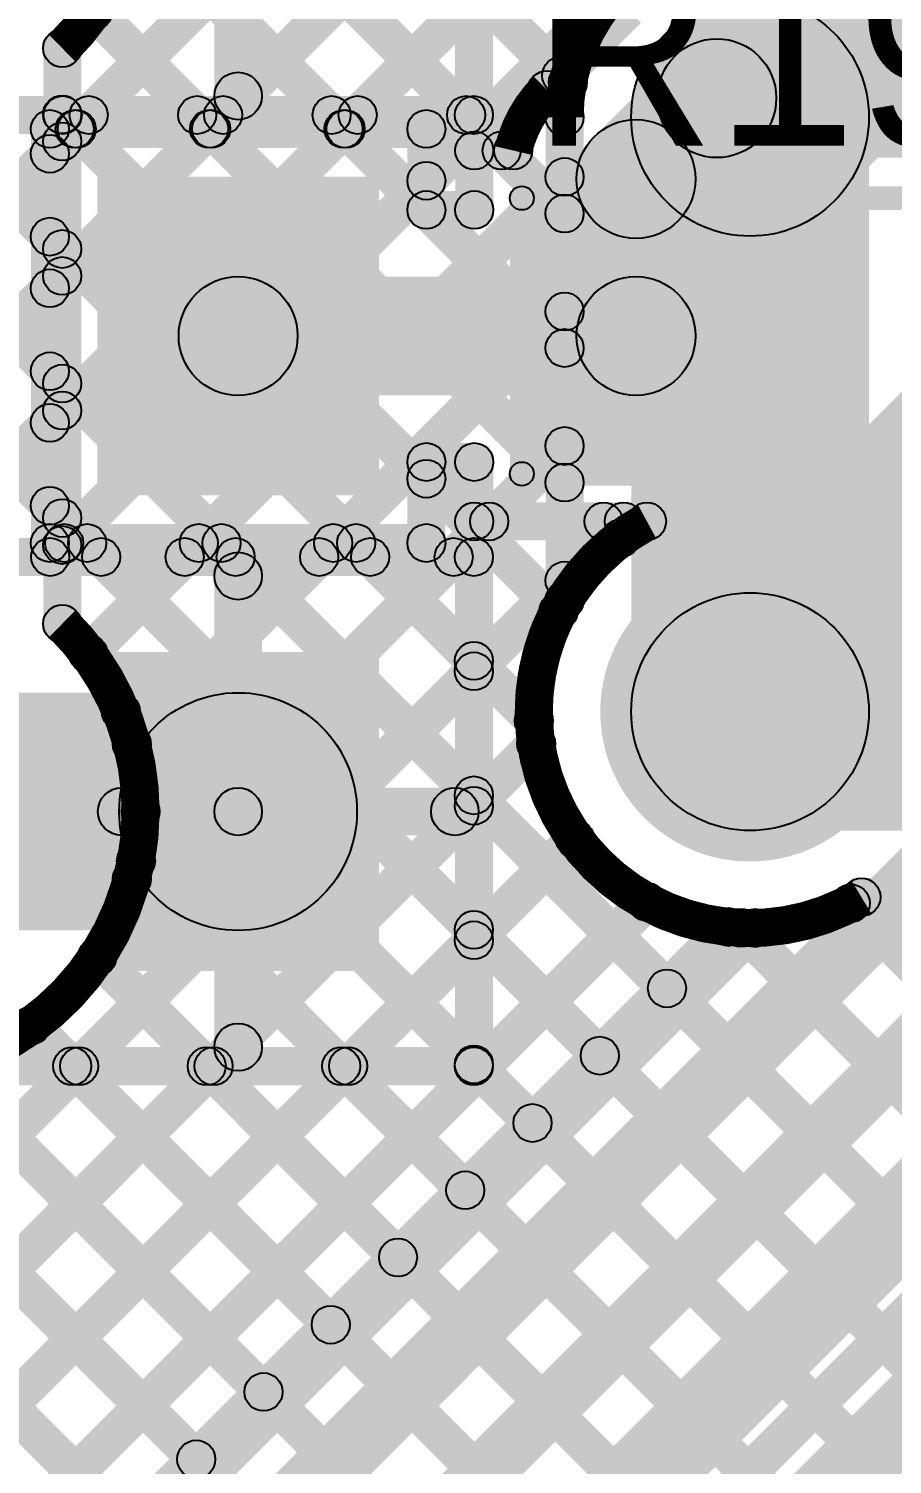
# Model space of a CAD drawing. Header units: millimetres. Extents: x 0.01 to 3.4, y 0.01 to 2.05.
# Drawn here: x 1.2783 to 1.4599, y 1.0488 to 1.3506 of the extents above; entities that cross this region are included whole.
import ezdxf

# ---------------------------------------------------------------- set-up
doc = ezdxf.new("R2010")
doc.units = ezdxf.units.MM
doc.header["$MEASUREMENT"] = 0
for name, color, linetype in [('BottomLayer', 5, 'Continuous'), ('TopLayer', 1, 'Continuous'), ('TopOverlay', 2, 'Continuous'), ('TopPaste', 8, 'Continuous'), ('TopSolder', 216, 'Continuous'), ('ViaHoleLayer', 16, 'Continuous')]:
    doc.layers.add(name, color=color, linetype=linetype)

# ---------------------------------------------------------------- blocks, each defined once
blk = doc.blocks.new('LTV_844S_43')
at = {"layer": 'TopLayer'}
for points in [[(0.20276, -0.27953), (0.15157, -0.27953), (0.15157, -0.22047), (0.20276, -0.22047)], [(0.20276, -0.37953), (0.15157, -0.37953), (0.15157, -0.32047), (0.20276, -0.32047)]]:
    blk.add_hatch(color=1, dxfattribs=at).paths.add_polyline_path(points)
at = {"layer": 'TopPaste'}
for points in [[(0.20276, -0.27953), (0.15157, -0.27953), (0.15157, -0.22047), (0.20276, -0.22047)], [(0.20276, -0.37953), (0.15157, -0.37953), (0.15157, -0.32047), (0.20276, -0.32047)]]:
    blk.add_hatch(color=8, dxfattribs=at).paths.add_polyline_path(points)
at = {"layer": 'TopSolder'}
for points in [[(0.20676, -0.28353), (0.14757, -0.28353), (0.14757, -0.21647), (0.20676, -0.21647)], [(0.20676, -0.38353), (0.14757, -0.38353), (0.14757, -0.31647), (0.20676, -0.31647)]]:
    blk.add_hatch(color=216, dxfattribs=at).paths.add_polyline_path(points)
blk = doc.blocks.new('RES_0805_46')
at = {"layer": 'TopLayer'}
for points in [[(-0.06, 0.025), (-0.02, 0.025), (-0.02, -0.025), (-0.06, -0.025)], [(0.02, 0.025), (0.06, 0.025), (0.06, -0.025), (0.02, -0.025)]]:
    blk.add_hatch(color=1, dxfattribs=at).paths.add_polyline_path(points)
at = {"layer": 'TopOverlay'}
h = blk.add_hatch(color=2, dxfattribs=at)
edge = h.paths.add_edge_path()
edge.add_arc((-0.064, 0.029), 0.0025, 0, 360)
h = blk.add_hatch(color=2, dxfattribs=at)
edge = h.paths.add_edge_path()
edge.add_arc((-0.064, 0.029), 0.0025, 0, 360)
for points in [[(0.064, 0.0315), (0.064, 0.0265), (-0.064, 0.0265), (-0.064, 0.0315)], [(-0.0665, 0.029), (-0.0615, 0.029), (-0.0615, -0.029), (-0.0665, -0.029)], [(0.0615, 0.029), (0.0665, 0.029), (0.0665, -0.029), (0.0615, -0.029)], [(0.064, -0.0265), (0.064, -0.0315), (-0.064, -0.0315), (-0.064, -0.0265)]]:
    blk.add_hatch(color=2, dxfattribs=at).paths.add_polyline_path(points)
h = blk.add_hatch(color=2, dxfattribs=at)
edge = h.paths.add_edge_path()
edge.add_arc((0.064, 0.029), 0.0025, 0, 360)
h = blk.add_hatch(color=2, dxfattribs=at)
edge = h.paths.add_edge_path()
edge.add_arc((0.064, 0.029), 0.0025, 0, 360)
h = blk.add_hatch(color=2, dxfattribs=at)
edge = h.paths.add_edge_path()
edge.add_arc((-0.064, -0.029), 0.0025, 0, 360)
h = blk.add_hatch(color=2, dxfattribs=at)
edge = h.paths.add_edge_path()
edge.add_arc((-0.064, -0.029), 0.0025, 0, 360)
h = blk.add_hatch(color=2, dxfattribs=at)
edge = h.paths.add_edge_path()
edge.add_arc((0.064, -0.029), 0.0025, 0, 360)
h = blk.add_hatch(color=2, dxfattribs=at)
edge = h.paths.add_edge_path()
edge.add_arc((0.064, -0.029), 0.0025, 0, 360)
at = {"layer": 'TopPaste'}
for points in [[(-0.06, 0.025), (-0.02, 0.025), (-0.02, -0.025), (-0.06, -0.025)], [(0.02, 0.025), (0.06, 0.025), (0.06, -0.025), (0.02, -0.025)]]:
    blk.add_hatch(color=8, dxfattribs=at).paths.add_polyline_path(points)
at = {"layer": 'TopSolder'}
for points in [[(-0.064, 0.029), (-0.016, 0.029), (-0.016, -0.029), (-0.064, -0.029)], [(0.016, 0.029), (0.064, 0.029), (0.064, -0.029), (0.016, -0.029)]]:
    blk.add_hatch(color=216, dxfattribs=at).paths.add_polyline_path(points)
at = {"layer": 'TopOverlay'}
for centre in [(-0.064, 0.029), (-0.064, 0.029), (0.064, 0.029), (0.064, 0.029), (-0.064, -0.029), (-0.064, -0.029), (0.064, -0.029), (0.064, -0.029)]:
    blk.add_circle(centre, 0.0025, dxfattribs=at)

msp = doc.modelspace()

# ---------------------------------------------------------------- hatches: boundary and pattern name
at = {"layer": 'BottomLayer'}
for points in [[(1.28816, 1.29579), (1.2825, 1.30145), (1.49638, 1.51533), (1.50204, 1.50967)], [(1.28816, 1.26751), (1.2825, 1.27316), (1.52467, 1.51533), (1.53032, 1.50967)], [(1.28816, 1.26751), (1.2825, 1.27316), (1.52467, 1.51533), (1.53032, 1.50967)], [(1.28816, 1.32408), (1.2825, 1.32973), (1.4681, 1.51533), (1.47376, 1.50967)], [(1.2825, 1.44288), (1.28816, 1.44854), (1.39453, 1.34217), (1.38887, 1.33651)], [(1.44768, 1.31432), (1.41232, 1.34968), (1.50132, 1.43868), (1.53668, 1.40332)], [(1.29603, 1.40106), (1.30169, 1.40672), (1.39383, 1.31458), (1.38817, 1.30893)], [(1.29768, 1.37114), (1.30333, 1.37679), (1.39383, 1.2863), (1.38817, 1.28064)], [(1.28816, 1.23922), (1.2825, 1.24488), (1.39636, 1.35873), (1.40201, 1.35308)], [(1.28906, 1.35147), (1.29471, 1.35713), (1.39383, 1.25802), (1.38817, 1.25236)], [(1.28933, 1.22548), (1.28133, 1.22548), (1.28133, 1.34652), (1.28933, 1.34652)], [(1.2825, 1.32974), (1.28816, 1.3354), (1.39256, 1.231), (1.3869, 1.22534)], [(1.395, 1.23043), (1.387, 1.23043), (1.387, 1.332), (1.395, 1.332)], [(1.455, 1.207), (1.405, 1.207), (1.405, 1.332), (1.455, 1.332)], [(1.29361, 1.21639), (1.28796, 1.22205), (1.38817, 1.32226), (1.39383, 1.31661)], [(1.2825, 1.30146), (1.28816, 1.30712), (1.38737, 1.2079), (1.38172, 1.20225)], [(1.30282, 1.19732), (1.29717, 1.20297), (1.38817, 1.29398), (1.39383, 1.28832)], [(1.2825, 1.27318), (1.28816, 1.27883), (1.50126, 1.06573), (1.4956, 1.06008)], [(1.30282, 1.16903), (1.29717, 1.17469), (1.38817, 1.2657), (1.39383, 1.26004)], [(1.2825, 1.24489), (1.28816, 1.25055), (1.48712, 1.05159), (1.48146, 1.04593)], [(1.14175, 0.97967), (1.13609, 0.98533), (1.38817, 1.23741), (1.39383, 1.23175)], [(1.43, 1.182), (1.43, 1.232), (1.963, 1.232), (1.963, 1.182)], [(1.29483, 1.20428), (1.30048, 1.20994), (1.47297, 1.03745), (1.46732, 1.03179)], [(1.17003, 0.97967), (1.16437, 0.98533), (1.38217, 1.20313), (1.38783, 1.19747)], [(1.24633, 1.181), (1.24633, 1.191), (1.29783, 1.191), (1.29783, 1.181)], [(1.19831, 0.97967), (1.19266, 0.98533), (1.39039, 1.18306), (1.39604, 1.1774)], [(1.29802, 1.1728), (1.30368, 1.17846), (1.45883, 1.02331), (1.45317, 1.01765)], [(1.45343, 1.164), (1.45343, 1.172), (1.963, 1.172), (1.963, 1.164)], [(1.2266, 0.97967), (1.22094, 0.98533), (1.40546, 1.16985), (1.41112, 1.16419)], [(1.28317, 0.97967), (1.27751, 0.98533), (1.46301, 1.17083), (1.46867, 1.16517)], [(1.31145, 0.97967), (1.30579, 0.98533), (1.49129, 1.17083), (1.49695, 1.16517)], [(1.33685, 0.97679), (1.33119, 0.98244), (1.51958, 1.17083), (1.52524, 1.16517)], [(1.3423, 0.92567), (1.33665, 0.93133), (1.57615, 1.17083), (1.5818, 1.16517)], [(1.34995, 0.9616), (1.34429, 0.96726), (1.54786, 1.17083), (1.55352, 1.16517)], [(1.44834, 1.1639), (1.454, 1.16956), (1.5297, 1.09386), (1.52405, 1.0882)], [(1.25488, 0.97967), (1.24923, 0.98533), (1.42824, 1.16435), (1.4339, 1.15869)], [(1.42525, 1.15872), (1.4309, 1.16437), (1.5154, 1.07988), (1.50974, 1.07422)], [(1.28987, 1.15267), (1.29552, 1.15833), (1.44469, 1.00917), (1.43903, 1.00351)], [(1.27604, 1.13822), (1.2817, 1.14387), (1.43055, 0.99502), (1.42489, 0.98937)], [(1.2567, 1.12927), (1.26236, 1.13493), (1.4164, 0.98088), (1.41075, 0.97522)], [(1.23542, 1.12227), (1.24108, 1.12792), (1.40226, 0.96674), (1.39661, 0.96108)], [(1.22128, 1.10812), (1.22694, 1.11378), (1.38812, 0.9526), (1.38246, 0.94694)]]:
    msp.add_hatch(color=5, dxfattribs=at).paths.add_polyline_path(points)
h = msp.add_hatch(color=5, dxfattribs=at)
edge = h.paths.add_edge_path()
edge.add_arc((1.29188, 1.3543), 0.004, 0, 360)
h = msp.add_hatch(color=5, dxfattribs=at)
edge = h.paths.add_edge_path()
edge.add_arc((1.43, 1.332), 0.025, 0, 360)
h = msp.add_hatch(color=5, dxfattribs=at)
edge = h.paths.add_edge_path()
edge.add_arc((1.43, 1.332), 0.025, 0, 360)
h = msp.add_hatch(color=5, dxfattribs=at)
edge = h.paths.add_edge_path()
edge.add_arc((1.28533, 1.34652), 0.004, 0, 360)
h = msp.add_hatch(color=5, dxfattribs=at)
edge = h.paths.add_edge_path()
edge.add_arc((1.28533, 1.34652), 0.004, 0, 360)
h = msp.add_hatch(color=5, dxfattribs=at)
edge = h.paths.add_edge_path()
edge.add_arc((1.3917, 1.33934), 0.004, 0, 360)
h = msp.add_hatch(color=5, dxfattribs=at)
edge = h.paths.add_edge_path()
edge.add_arc((1.28533, 1.33257), 0.004, 0, 360)
h = msp.add_hatch(color=5, dxfattribs=at)
edge = h.paths.add_edge_path()
edge.add_arc((1.391, 1.332), 0.004, 0, 360)
h = msp.add_hatch(color=5, dxfattribs=at)
edge = h.paths.add_edge_path()
edge.add_arc((1.391, 1.332), 0.004, 0, 360)
h = msp.add_hatch(color=5, dxfattribs=at)
edge = h.paths.add_edge_path()
edge.add_arc((1.391, 1.332), 0.004, 0, 360)
h = msp.add_hatch(color=5, dxfattribs=at)
edge = h.paths.add_edge_path()
edge.add_arc((1.28533, 1.3269), 0.004, 0, 360)
h = msp.add_hatch(color=5, dxfattribs=at)
edge = h.paths.add_edge_path()
edge.add_arc((1.391, 1.31944), 0.004, 0, 360)
h = msp.add_hatch(color=5, dxfattribs=at)
edge = h.paths.add_edge_path()
edge.add_arc((1.391, 1.31176), 0.004, 0, 360)
h = msp.add_hatch(color=5, dxfattribs=at)
edge = h.paths.add_edge_path()
edge.add_arc((1.28533, 1.30429), 0.004, 0, 360)
h = msp.add_hatch(color=5, dxfattribs=at)
edge = h.paths.add_edge_path()
edge.add_arc((1.28533, 1.29862), 0.004, 0, 360)
h = msp.add_hatch(color=5, dxfattribs=at)
edge = h.paths.add_edge_path()
edge.add_arc((1.391, 1.29115), 0.004, 0, 360)
h = msp.add_hatch(color=5, dxfattribs=at)
edge = h.paths.add_edge_path()
edge.add_arc((1.391, 1.28347), 0.004, 0, 360)
h = msp.add_hatch(color=5, dxfattribs=at)
edge = h.paths.add_edge_path()
edge.add_arc((1.28533, 1.276), 0.004, 0, 360)
h = msp.add_hatch(color=5, dxfattribs=at)
edge = h.paths.add_edge_path()
edge.add_arc((1.28533, 1.27033), 0.004, 0, 360)
h = msp.add_hatch(color=5, dxfattribs=at)
edge = h.paths.add_edge_path()
edge.add_arc((1.28533, 1.27033), 0.004, 0, 360)
h = msp.add_hatch(color=5, dxfattribs=at)
edge = h.paths.add_edge_path()
edge.add_arc((1.391, 1.26287), 0.004, 0, 360)
h = msp.add_hatch(color=5, dxfattribs=at)
edge = h.paths.add_edge_path()
edge.add_arc((1.391, 1.25519), 0.004, 0, 360)
h = msp.add_hatch(color=5, dxfattribs=at)
edge = h.paths.add_edge_path()
edge.add_arc((1.28533, 1.24772), 0.004, 0, 360)
h = msp.add_hatch(color=5, dxfattribs=at)
edge = h.paths.add_edge_path()
edge.add_arc((1.28533, 1.24205), 0.004, 0, 360)
h = msp.add_hatch(color=5, dxfattribs=at)
edge = h.paths.add_edge_path()
edge.add_arc((1.391, 1.23458), 0.004, 0, 360)
h = msp.add_hatch(color=5, dxfattribs=at)
edge = h.paths.add_edge_path()
edge.add_arc((1.43, 1.207), 0.0315, 0, 360)
h = msp.add_hatch(color=5, dxfattribs=at)
edge = h.paths.add_edge_path()
edge.add_arc((1.38973, 1.22817), 0.004, 0, 360)
h = msp.add_hatch(color=5, dxfattribs=at)
edge = h.paths.add_edge_path()
edge.add_arc((1.391, 1.23043), 0.004, 0, 360)
h = msp.add_hatch(color=5, dxfattribs=at)
edge = h.paths.add_edge_path()
edge.add_arc((1.391, 1.23043), 0.004, 0, 360)
h = msp.add_hatch(color=5, dxfattribs=at)
edge = h.paths.add_edge_path()
edge.add_arc((1.43, 1.207), 0.025, 0, 360)
h = msp.add_hatch(color=5, dxfattribs=at)
edge = h.paths.add_edge_path()
edge.add_arc((1.43, 1.207), 0.025, 0, 360)
h = msp.add_hatch(color=5, dxfattribs=at)
edge = h.paths.add_edge_path()
edge.add_arc((1.28533, 1.22548), 0.004, 0, 360)
h = msp.add_hatch(color=5, dxfattribs=at)
edge = h.paths.add_edge_path()
edge.add_arc((1.28533, 1.22548), 0.004, 0, 360)
h = msp.add_hatch(color=5, dxfattribs=at)
edge = h.paths.add_edge_path()
edge.add_arc((1.29079, 1.21922), 0.004, 0, 360)
h = msp.add_hatch(color=5, dxfattribs=at)
edge = h.paths.add_edge_path()
edge.add_arc((1.29765, 1.20711), 0.004, 0, 360)
h = msp.add_hatch(color=5, dxfattribs=at)
edge = h.paths.add_edge_path()
edge.add_arc((1.38454, 1.20507), 0.004, 0, 360)
h = msp.add_hatch(color=5, dxfattribs=at)
edge = h.paths.add_edge_path()
edge.add_arc((1.29999, 1.20015), 0.004, 0, 360)
h = msp.add_hatch(color=5, dxfattribs=at)
edge = h.paths.add_edge_path()
edge.add_arc((1.385, 1.2003), 0.004, 0, 360)
h = msp.add_hatch(color=5, dxfattribs=at)
edge = h.paths.add_edge_path()
edge.add_arc((1.29783, 1.186), 0.005, 0, 360)
h = msp.add_hatch(color=5, dxfattribs=at)
edge = h.paths.add_edge_path()
edge.add_arc((1.30183, 1.186), 0.004, 0, 360)
h = msp.add_hatch(color=5, dxfattribs=at)
edge = h.paths.add_edge_path()
edge.add_arc((1.30183, 1.186), 0.004, 0, 360)
h = msp.add_hatch(color=5, dxfattribs=at)
edge = h.paths.add_edge_path()
edge.add_arc((1.39321, 1.18023), 0.004, 0, 360)
h = msp.add_hatch(color=5, dxfattribs=at)
edge = h.paths.add_edge_path()
edge.add_arc((1.30085, 1.17563), 0.004, 0, 360)
h = msp.add_hatch(color=5, dxfattribs=at)
edge = h.paths.add_edge_path()
edge.add_arc((1.3, 1.17186), 0.004, 0, 360)
h = msp.add_hatch(color=5, dxfattribs=at)
edge = h.paths.add_edge_path()
edge.add_arc((1.45343, 1.168), 0.004, 0, 360)
h = msp.add_hatch(color=5, dxfattribs=at)
edge = h.paths.add_edge_path()
edge.add_arc((1.45343, 1.168), 0.004, 0, 360)
h = msp.add_hatch(color=5, dxfattribs=at)
edge = h.paths.add_edge_path()
edge.add_arc((1.40829, 1.16702), 0.004, 0, 360)
h = msp.add_hatch(color=5, dxfattribs=at)
edge = h.paths.add_edge_path()
edge.add_arc((1.45117, 1.16673), 0.004, 0, 360)
h = msp.add_hatch(color=5, dxfattribs=at)
edge = h.paths.add_edge_path()
edge.add_arc((1.42807, 1.16154), 0.004, 0, 360)
h = msp.add_hatch(color=5, dxfattribs=at)
edge = h.paths.add_edge_path()
edge.add_arc((1.43107, 1.16152), 0.004, 0, 360)
h = msp.add_hatch(color=5, dxfattribs=at)
edge = h.paths.add_edge_path()
edge.add_arc((1.2927, 1.1555), 0.004, 0, 360)
h = msp.add_hatch(color=5, dxfattribs=at)
edge = h.paths.add_edge_path()
edge.add_arc((1.27887, 1.14104), 0.004, 0, 360)
at = {"layer": 'TopLayer'}
for points in [[(1.00476, 1.52263), (1.01042, 1.52829), (1.28557, 1.25314), (1.27991, 1.24748)], [(1.37592, 1.33247), (1.36792, 1.33247), (1.36792, 1.43953), (1.37592, 1.43953)], [(1.32733, 1.33647), (1.31733, 1.33647), (1.31733, 1.386), (1.32733, 1.386)], [(1.36475, 1.31581), (1.35909, 1.32147), (1.40307, 1.36545), (1.40873, 1.35979)], [(1.36909, 1.35629), (1.37475, 1.36195), (1.39311, 1.34359), (1.38745, 1.33793)], [(1.39012, 1.33494), (1.38447, 1.3406), (1.4014, 1.35753), (1.40706, 1.35188)], [(1.423, 1.3235), (1.423, 1.3485), (1.497, 1.3485), (1.497, 1.3235)], [(1.41484, 1.31016), (1.39716, 1.32784), (1.41416, 1.34484), (1.43184, 1.32716)], [(1.22473, 1.33095), (1.23039, 1.3366), (1.28557, 1.28142), (1.27991, 1.27577)], [(1.25507, 1.32889), (1.26072, 1.33455), (1.28557, 1.30971), (1.27991, 1.30405)], [(1.27274, 1.32847), (1.27274, 1.33647), (1.37192, 1.33647), (1.37192, 1.32847)], [(1.2826, 1.32964), (1.28826, 1.3353), (1.2912, 1.33236), (1.28555, 1.3267)], [(1.29078, 1.3267), (1.28513, 1.33236), (1.28807, 1.3353), (1.29373, 1.32964)], [(1.31089, 1.32964), (1.31654, 1.3353), (1.31949, 1.33236), (1.31383, 1.3267)], [(1.31907, 1.3267), (1.31341, 1.33236), (1.31636, 1.3353), (1.32201, 1.32964)], [(1.33917, 1.32964), (1.34483, 1.3353), (1.34777, 1.33236), (1.34212, 1.3267)], [(1.34735, 1.3267), (1.34169, 1.33236), (1.34464, 1.3353), (1.3503, 1.32964)], [(1.34735, 1.3267), (1.34169, 1.33236), (1.34464, 1.3353), (1.3503, 1.32964)], [(1.36746, 1.32964), (1.37311, 1.3353), (1.38058, 1.32783), (1.37493, 1.32217)], [(1.28557, 1.32148), (1.27991, 1.32714), (1.28513, 1.33236), (1.29078, 1.3267)], [(1.28274, 1.32553), (1.28274, 1.33353), (1.36192, 1.33353), (1.36192, 1.32553)], [(1.00476, 1.32464), (1.01042, 1.3303), (1.30222, 1.0385), (1.29656, 1.03284)], [(1.28674, 1.24247), (1.27874, 1.24247), (1.27874, 1.32953), (1.28674, 1.32953)], [(1.36592, 1.3125), (1.35792, 1.3125), (1.35792, 1.32953), (1.36592, 1.32953)], [(1.372, 1.321), (1.372, 1.329), (1.38019, 1.329), (1.38019, 1.321)], [(1.05626, 1.09217), (1.0506, 1.09783), (1.27991, 1.32714), (1.28557, 1.32148)], [(1.376, 1.3125), (1.368, 1.3125), (1.368, 1.325), (1.376, 1.325)], [(1.36192, 1.3085), (1.36192, 1.3165), (1.372, 1.3165), (1.372, 1.3085)], [(1.4185, 1.286), (1.3935, 1.286), (1.3935, 1.319), (1.4185, 1.319)], [(1.22595, 1.23358), (1.22029, 1.23924), (1.27991, 1.29886), (1.28557, 1.2932)], [(1.32233, 1.2735), (1.32233, 1.2985), (1.406, 1.2985), (1.406, 1.2735)], [(1.44768, 1.18932), (1.41232, 1.22468), (1.46832, 1.28068), (1.50368, 1.24532)], [(1.24131, 0.94082), (1.23282, 0.94931), (1.55914, 1.27563), (1.56763, 1.26714)], [(1.25852, 1.23787), (1.25287, 1.24353), (1.27991, 1.27057), (1.28557, 1.26492)], [(1.25852, 1.23787), (1.25287, 1.24353), (1.27991, 1.27057), (1.28557, 1.26492)], [(1.36192, 1.2555), (1.36192, 1.2635), (1.372, 1.2635), (1.372, 1.2555)], [(1.36592, 1.24247), (1.35792, 1.24247), (1.35792, 1.2595), (1.36592, 1.2595)], [(1.35909, 1.25315), (1.36475, 1.25881), (1.39256, 1.231), (1.3869, 1.22534)], [(1.376, 1.247), (1.368, 1.247), (1.368, 1.2595), (1.376, 1.2595)], [(1.27991, 1.24748), (1.28557, 1.25314), (1.29341, 1.2453), (1.28775, 1.23964)], [(1.05993, 0.72445), (1.05145, 0.73293), (1.56855, 1.25004), (1.57704, 1.24155)], [(1.37049, 1.2367), (1.36483, 1.24236), (1.3723, 1.24983), (1.37796, 1.24417)], [(1.37475, 1.21268), (1.36909, 1.21833), (1.40059, 1.24983), (1.40625, 1.24417)], [(1.372, 1.243), (1.372, 1.251), (1.40832, 1.251), (1.40832, 1.243)], [(1.39636, 1.24417), (1.40202, 1.24983), (1.40558, 1.24626), (1.39992, 1.24061)], [(1.28564, 1.2367), (1.27998, 1.24236), (1.28292, 1.2453), (1.28858, 1.23964)], [(1.28274, 1.23847), (1.28274, 1.24647), (1.36192, 1.24647), (1.36192, 1.23847)], [(1.28775, 1.23964), (1.29341, 1.2453), (1.29635, 1.24236), (1.29069, 1.2367)], [(1.31392, 1.2367), (1.30826, 1.24236), (1.31121, 1.2453), (1.31687, 1.23964)], [(1.31603, 1.23964), (1.32169, 1.2453), (1.32464, 1.24236), (1.31898, 1.2367)], [(1.3422, 1.2367), (1.33655, 1.24236), (1.33949, 1.2453), (1.34515, 1.23964)], [(1.34432, 1.23964), (1.34997, 1.2453), (1.35292, 1.24236), (1.34726, 1.2367)], [(1.27274, 1.23553), (1.27274, 1.24353), (1.37192, 1.24353), (1.37192, 1.23553)], [(1.37592, 1.13247), (1.36792, 1.13247), (1.36792, 1.23953), (1.37592, 1.23953)], [(1.32733, 1.186), (1.31733, 1.186), (1.31733, 1.23553), (1.32733, 1.23553)], [(1.36909, 1.21487), (1.37475, 1.22053), (1.38737, 1.2079), (1.38172, 1.20225)], [(1.24633, 1.161), (1.24633, 1.211), (1.32233, 1.211), (1.32233, 1.161)], [(1.37475, 1.18439), (1.36909, 1.19005), (1.38217, 1.20313), (1.38783, 1.19747)], [(1.32624, 0.95176), (1.31776, 0.96024), (1.55637, 1.19886), (1.56486, 1.19037)], [(1.32233, 1.181), (1.32233, 1.191), (1.36792, 1.191), (1.36792, 1.181)], [(1.36909, 1.18658), (1.37475, 1.19224), (1.41535, 1.15164), (1.4097, 1.14598)], [(1.32733, 1.13647), (1.31733, 1.13647), (1.31733, 1.186), (1.32733, 1.186)], [(1.37475, 1.15611), (1.36909, 1.16176), (1.39039, 1.18306), (1.39604, 1.1774)], [(1.36124, 0.95176), (1.35276, 0.96024), (1.56578, 1.17327), (1.57427, 1.16478)], [(1.20916, 0.96224), (1.20351, 0.96789), (1.40546, 1.16985), (1.41112, 1.16419)], [(1.23161, 0.96224), (1.22595, 0.96789), (1.42262, 1.16456), (1.42828, 1.1589)], [(1.36909, 1.1583), (1.37475, 1.16396), (1.40121, 1.1375), (1.39555, 1.13184)], [(1.12431, 0.96224), (1.11865, 0.96789), (1.28606, 1.1353), (1.29172, 1.12964)], [(1.15259, 0.96224), (1.14694, 0.96789), (1.31435, 1.1353), (1.32, 1.12964)], [(1.18088, 0.96224), (1.17522, 0.96789), (1.34263, 1.1353), (1.34829, 1.12964)], [(1.22772, 1.12997), (1.23338, 1.13562), (1.31636, 1.05264), (1.3107, 1.04699)], [(1.27274, 1.12847), (1.27274, 1.13647), (1.37192, 1.13647), (1.37192, 1.12847)], [(1.28461, 1.12964), (1.29027, 1.1353), (1.34464, 1.08093), (1.33899, 1.07527)], [(1.3129, 1.12964), (1.31855, 1.1353), (1.35878, 1.09507), (1.35313, 1.08941)], [(1.34118, 1.12964), (1.34684, 1.1353), (1.37293, 1.10921), (1.36727, 1.10355)], [(1.36909, 1.13002), (1.37475, 1.13567), (1.38707, 1.12335), (1.38141, 1.1177)], [(1.2567, 1.12927), (1.26236, 1.13493), (1.3305, 1.06678), (1.32484, 1.06113)]]:
    msp.add_hatch(color=1, dxfattribs=at).paths.add_polyline_path(points)
h = msp.add_hatch(color=1, dxfattribs=at)
edge = h.paths.add_edge_path()
edge.add_arc((1.423, 1.336), 0.0125, 0, 360)
h = msp.add_hatch(color=1, dxfattribs=at)
edge = h.paths.add_edge_path()
edge.add_arc((1.423, 1.336), 0.0125, 0, 360)
h = msp.add_hatch(color=1, dxfattribs=at)
edge = h.paths.add_edge_path()
edge.add_arc((1.39028, 1.34076), 0.004, 0, 360)
h = msp.add_hatch(color=1, dxfattribs=at)
edge = h.paths.add_edge_path()
edge.add_arc((1.32233, 1.33647), 0.005, 0, 360)
h = msp.add_hatch(color=1, dxfattribs=at)
edge = h.paths.add_edge_path()
edge.add_arc((1.38726, 1.33774), 0.004, 0, 360)
h = msp.add_hatch(color=1, dxfattribs=at)
edge = h.paths.add_edge_path()
edge.add_arc((1.3873, 1.33777), 0.004, 0, 360)
h = msp.add_hatch(color=1, dxfattribs=at)
edge = h.paths.add_edge_path()
edge.add_arc((1.3873, 1.33777), 0.004, 0, 360)
h = msp.add_hatch(color=1, dxfattribs=at)
edge = h.paths.add_edge_path()
edge.add_arc((1.28543, 1.33247), 0.004, 0, 360)
h = msp.add_hatch(color=1, dxfattribs=at)
edge = h.paths.add_edge_path()
edge.add_arc((1.2909, 1.33247), 0.004, 0, 360)
h = msp.add_hatch(color=1, dxfattribs=at)
edge = h.paths.add_edge_path()
edge.add_arc((1.31371, 1.33247), 0.004, 0, 360)
h = msp.add_hatch(color=1, dxfattribs=at)
edge = h.paths.add_edge_path()
edge.add_arc((1.31918, 1.33247), 0.004, 0, 360)
h = msp.add_hatch(color=1, dxfattribs=at)
edge = h.paths.add_edge_path()
edge.add_arc((1.342, 1.33247), 0.004, 0, 360)
h = msp.add_hatch(color=1, dxfattribs=at)
edge = h.paths.add_edge_path()
edge.add_arc((1.34747, 1.33247), 0.004, 0, 360)
h = msp.add_hatch(color=1, dxfattribs=at)
edge = h.paths.add_edge_path()
edge.add_arc((1.34747, 1.33247), 0.004, 0, 360)
h = msp.add_hatch(color=1, dxfattribs=at)
edge = h.paths.add_edge_path()
edge.add_arc((1.37028, 1.33247), 0.004, 0, 360)
h = msp.add_hatch(color=1, dxfattribs=at)
edge = h.paths.add_edge_path()
edge.add_arc((1.37192, 1.33247), 0.004, 0, 360)
h = msp.add_hatch(color=1, dxfattribs=at)
edge = h.paths.add_edge_path()
edge.add_arc((1.37192, 1.33247), 0.004, 0, 360)
h = msp.add_hatch(color=1, dxfattribs=at)
edge = h.paths.add_edge_path()
edge.add_arc((1.28274, 1.32953), 0.004, 0, 360)
h = msp.add_hatch(color=1, dxfattribs=at)
edge = h.paths.add_edge_path()
edge.add_arc((1.28274, 1.32953), 0.004, 0, 360)
h = msp.add_hatch(color=1, dxfattribs=at)
edge = h.paths.add_edge_path()
edge.add_arc((1.28795, 1.32953), 0.004, 0, 360)
h = msp.add_hatch(color=1, dxfattribs=at)
edge = h.paths.add_edge_path()
edge.add_arc((1.28795, 1.32953), 0.004, 0, 360)
h = msp.add_hatch(color=1, dxfattribs=at)
edge = h.paths.add_edge_path()
edge.add_arc((1.28838, 1.32953), 0.004, 0, 360)
h = msp.add_hatch(color=1, dxfattribs=at)
edge = h.paths.add_edge_path()
edge.add_arc((1.31624, 1.32953), 0.004, 0, 360)
h = msp.add_hatch(color=1, dxfattribs=at)
edge = h.paths.add_edge_path()
edge.add_arc((1.31666, 1.32953), 0.004, 0, 360)
h = msp.add_hatch(color=1, dxfattribs=at)
edge = h.paths.add_edge_path()
edge.add_arc((1.34452, 1.32953), 0.004, 0, 360)
h = msp.add_hatch(color=1, dxfattribs=at)
edge = h.paths.add_edge_path()
edge.add_arc((1.34452, 1.32953), 0.004, 0, 360)
h = msp.add_hatch(color=1, dxfattribs=at)
edge = h.paths.add_edge_path()
edge.add_arc((1.34494, 1.32953), 0.004, 0, 360)
h = msp.add_hatch(color=1, dxfattribs=at)
edge = h.paths.add_edge_path()
edge.add_arc((1.36192, 1.32953), 0.004, 0, 360)
h = msp.add_hatch(color=1, dxfattribs=at)
edge = h.paths.add_edge_path()
edge.add_arc((1.36192, 1.32953), 0.004, 0, 360)
h = msp.add_hatch(color=1, dxfattribs=at)
edge = h.paths.add_edge_path()
edge.add_arc((1.406, 1.319), 0.0125, 0, 360)
h = msp.add_hatch(color=1, dxfattribs=at)
edge = h.paths.add_edge_path()
edge.add_arc((1.406, 1.319), 0.0125, 0, 360)
h = msp.add_hatch(color=1, dxfattribs=at)
edge = h.paths.add_edge_path()
edge.add_arc((1.28274, 1.32431), 0.004, 0, 360)
h = msp.add_hatch(color=1, dxfattribs=at)
edge = h.paths.add_edge_path()
edge.add_arc((1.28274, 1.32431), 0.004, 0, 360)
h = msp.add_hatch(color=1, dxfattribs=at)
edge = h.paths.add_edge_path()
edge.add_arc((1.372, 1.325), 0.004, 0, 360)
h = msp.add_hatch(color=1, dxfattribs=at)
edge = h.paths.add_edge_path()
edge.add_arc((1.372, 1.325), 0.004, 0, 360)
h = msp.add_hatch(color=1, dxfattribs=at)
edge = h.paths.add_edge_path()
edge.add_arc((1.37776, 1.325), 0.004, 0, 360)
h = msp.add_hatch(color=1, dxfattribs=at)
edge = h.paths.add_edge_path()
edge.add_arc((1.38019, 1.325), 0.004, 0, 360)
h = msp.add_hatch(color=1, dxfattribs=at)
edge = h.paths.add_edge_path()
edge.add_arc((1.38019, 1.325), 0.004, 0, 360)
h = msp.add_hatch(color=1, dxfattribs=at)
edge = h.paths.add_edge_path()
edge.add_arc((1.38019, 1.325), 0.004, 0, 360)
h = msp.add_hatch(color=1, dxfattribs=at)
edge = h.paths.add_edge_path()
edge.add_arc((1.36192, 1.31864), 0.004, 0, 360)
h = msp.add_hatch(color=1, dxfattribs=at)
edge = h.paths.add_edge_path()
edge.add_arc((1.36192, 1.3125), 0.004, 0, 360)
h = msp.add_hatch(color=1, dxfattribs=at)
edge = h.paths.add_edge_path()
edge.add_arc((1.36192, 1.3125), 0.004, 0, 360)
h = msp.add_hatch(color=1, dxfattribs=at)
edge = h.paths.add_edge_path()
edge.add_arc((1.372, 1.3125), 0.004, 0, 360)
h = msp.add_hatch(color=1, dxfattribs=at)
edge = h.paths.add_edge_path()
edge.add_arc((1.372, 1.3125), 0.004, 0, 360)
h = msp.add_hatch(color=1, dxfattribs=at)
edge = h.paths.add_edge_path()
edge.add_arc((1.28274, 1.30688), 0.004, 0, 360)
h = msp.add_hatch(color=1, dxfattribs=at)
edge = h.paths.add_edge_path()
edge.add_arc((1.28274, 1.29603), 0.004, 0, 360)
h = msp.add_hatch(color=1, dxfattribs=at)
edge = h.paths.add_edge_path()
edge.add_arc((1.32233, 1.286), 0.0125, 0, 360)
h = msp.add_hatch(color=1, dxfattribs=at)
edge = h.paths.add_edge_path()
edge.add_arc((1.406, 1.286), 0.0125, 0, 360)
h = msp.add_hatch(color=1, dxfattribs=at)
edge = h.paths.add_edge_path()
edge.add_arc((1.406, 1.286), 0.0125, 0, 360)
h = msp.add_hatch(color=1, dxfattribs=at)
edge = h.paths.add_edge_path()
edge.add_arc((1.28274, 1.27859), 0.004, 0, 360)
h = msp.add_hatch(color=1, dxfattribs=at)
edge = h.paths.add_edge_path()
edge.add_arc((1.28274, 1.26774), 0.004, 0, 360)
h = msp.add_hatch(color=1, dxfattribs=at)
edge = h.paths.add_edge_path()
edge.add_arc((1.28274, 1.26774), 0.004, 0, 360)
h = msp.add_hatch(color=1, dxfattribs=at)
edge = h.paths.add_edge_path()
edge.add_arc((1.36192, 1.2595), 0.004, 0, 360)
h = msp.add_hatch(color=1, dxfattribs=at)
edge = h.paths.add_edge_path()
edge.add_arc((1.36192, 1.2595), 0.004, 0, 360)
h = msp.add_hatch(color=1, dxfattribs=at)
edge = h.paths.add_edge_path()
edge.add_arc((1.372, 1.2595), 0.004, 0, 360)
h = msp.add_hatch(color=1, dxfattribs=at)
edge = h.paths.add_edge_path()
edge.add_arc((1.372, 1.2595), 0.004, 0, 360)
h = msp.add_hatch(color=1, dxfattribs=at)
edge = h.paths.add_edge_path()
edge.add_arc((1.36192, 1.25598), 0.004, 0, 360)
h = msp.add_hatch(color=1, dxfattribs=at)
edge = h.paths.add_edge_path()
edge.add_arc((1.28274, 1.25031), 0.004, 0, 360)
h = msp.add_hatch(color=1, dxfattribs=at)
edge = h.paths.add_edge_path()
edge.add_arc((1.28274, 1.25031), 0.004, 0, 360)
h = msp.add_hatch(color=1, dxfattribs=at)
edge = h.paths.add_edge_path()
edge.add_arc((1.372, 1.247), 0.004, 0, 360)
h = msp.add_hatch(color=1, dxfattribs=at)
edge = h.paths.add_edge_path()
edge.add_arc((1.372, 1.247), 0.004, 0, 360)
h = msp.add_hatch(color=1, dxfattribs=at)
edge = h.paths.add_edge_path()
edge.add_arc((1.37513, 1.247), 0.004, 0, 360)
h = msp.add_hatch(color=1, dxfattribs=at)
edge = h.paths.add_edge_path()
edge.add_arc((1.39919, 1.247), 0.004, 0, 360)
h = msp.add_hatch(color=1, dxfattribs=at)
edge = h.paths.add_edge_path()
edge.add_arc((1.40342, 1.247), 0.004, 0, 360)
h = msp.add_hatch(color=1, dxfattribs=at)
edge = h.paths.add_edge_path()
edge.add_arc((1.40832, 1.247), 0.004, 0, 360)
h = msp.add_hatch(color=1, dxfattribs=at)
edge = h.paths.add_edge_path()
edge.add_arc((1.40832, 1.247), 0.004, 0, 360)
h = msp.add_hatch(color=1, dxfattribs=at)
edge = h.paths.add_edge_path()
edge.add_arc((1.40275, 1.24343), 0.004, 0, 360)
h = msp.add_hatch(color=1, dxfattribs=at)
edge = h.paths.add_edge_path()
edge.add_arc((1.28274, 1.24247), 0.004, 0, 360)
h = msp.add_hatch(color=1, dxfattribs=at)
edge = h.paths.add_edge_path()
edge.add_arc((1.28274, 1.24247), 0.004, 0, 360)
h = msp.add_hatch(color=1, dxfattribs=at)
edge = h.paths.add_edge_path()
edge.add_arc((1.28575, 1.24247), 0.004, 0, 360)
h = msp.add_hatch(color=1, dxfattribs=at)
edge = h.paths.add_edge_path()
edge.add_arc((1.29058, 1.24247), 0.004, 0, 360)
h = msp.add_hatch(color=1, dxfattribs=at)
edge = h.paths.add_edge_path()
edge.add_arc((1.29058, 1.24247), 0.004, 0, 360)
h = msp.add_hatch(color=1, dxfattribs=at)
edge = h.paths.add_edge_path()
edge.add_arc((1.31404, 1.24247), 0.004, 0, 360)
h = msp.add_hatch(color=1, dxfattribs=at)
edge = h.paths.add_edge_path()
edge.add_arc((1.31886, 1.24247), 0.004, 0, 360)
h = msp.add_hatch(color=1, dxfattribs=at)
edge = h.paths.add_edge_path()
edge.add_arc((1.34232, 1.24247), 0.004, 0, 360)
h = msp.add_hatch(color=1, dxfattribs=at)
edge = h.paths.add_edge_path()
edge.add_arc((1.34715, 1.24247), 0.004, 0, 360)
h = msp.add_hatch(color=1, dxfattribs=at)
edge = h.paths.add_edge_path()
edge.add_arc((1.36192, 1.24247), 0.004, 0, 360)
h = msp.add_hatch(color=1, dxfattribs=at)
edge = h.paths.add_edge_path()
edge.add_arc((1.36192, 1.24247), 0.004, 0, 360)
h = msp.add_hatch(color=1, dxfattribs=at)
edge = h.paths.add_edge_path()
edge.add_arc((1.28281, 1.23953), 0.004, 0, 360)
h = msp.add_hatch(color=1, dxfattribs=at)
edge = h.paths.add_edge_path()
edge.add_arc((1.29352, 1.23953), 0.004, 0, 360)
h = msp.add_hatch(color=1, dxfattribs=at)
edge = h.paths.add_edge_path()
edge.add_arc((1.31109, 1.23953), 0.004, 0, 360)
h = msp.add_hatch(color=1, dxfattribs=at)
edge = h.paths.add_edge_path()
edge.add_arc((1.32181, 1.23953), 0.004, 0, 360)
h = msp.add_hatch(color=1, dxfattribs=at)
edge = h.paths.add_edge_path()
edge.add_arc((1.33938, 1.23953), 0.004, 0, 360)
h = msp.add_hatch(color=1, dxfattribs=at)
edge = h.paths.add_edge_path()
edge.add_arc((1.35009, 1.23953), 0.004, 0, 360)
h = msp.add_hatch(color=1, dxfattribs=at)
edge = h.paths.add_edge_path()
edge.add_arc((1.36766, 1.23953), 0.004, 0, 360)
h = msp.add_hatch(color=1, dxfattribs=at)
edge = h.paths.add_edge_path()
edge.add_arc((1.37192, 1.23953), 0.004, 0, 360)
h = msp.add_hatch(color=1, dxfattribs=at)
edge = h.paths.add_edge_path()
edge.add_arc((1.37192, 1.23953), 0.004, 0, 360)
h = msp.add_hatch(color=1, dxfattribs=at)
edge = h.paths.add_edge_path()
edge.add_arc((1.32233, 1.23553), 0.005, 0, 360)
h = msp.add_hatch(color=1, dxfattribs=at)
edge = h.paths.add_edge_path()
edge.add_arc((1.43, 1.207), 0.0315, 0, 360)
h = msp.add_hatch(color=1, dxfattribs=at)
edge = h.paths.add_edge_path()
edge.add_arc((1.38973, 1.22817), 0.004, 0, 360)
h = msp.add_hatch(color=1, dxfattribs=at)
edge = h.paths.add_edge_path()
edge.add_arc((1.43, 1.207), 0.025, 0, 360)
h = msp.add_hatch(color=1, dxfattribs=at)
edge = h.paths.add_edge_path()
edge.add_arc((1.37192, 1.2177), 0.004, 0, 360)
h = msp.add_hatch(color=1, dxfattribs=at)
edge = h.paths.add_edge_path()
edge.add_arc((1.37192, 1.2155), 0.004, 0, 360)
h = msp.add_hatch(color=1, dxfattribs=at)
edge = h.paths.add_edge_path()
edge.add_arc((1.32233, 1.186), 0.025, 0, 360)
h = msp.add_hatch(color=1, dxfattribs=at)
edge = h.paths.add_edge_path()
edge.add_arc((1.32233, 1.186), 0.025, 0, 360)
h = msp.add_hatch(color=1, dxfattribs=at)
edge = h.paths.add_edge_path()
edge.add_arc((1.32233, 1.186), 0.025, 0, 360)
h = msp.add_hatch(color=1, dxfattribs=at)
edge = h.paths.add_edge_path()
edge.add_arc((1.38454, 1.20507), 0.004, 0, 360)
h = msp.add_hatch(color=1, dxfattribs=at)
edge = h.paths.add_edge_path()
edge.add_arc((1.385, 1.2003), 0.004, 0, 360)
h = msp.add_hatch(color=1, dxfattribs=at)
edge = h.paths.add_edge_path()
edge.add_arc((1.37192, 1.18941), 0.004, 0, 360)
h = msp.add_hatch(color=1, dxfattribs=at)
edge = h.paths.add_edge_path()
edge.add_arc((1.32233, 1.186), 0.005, 0, 360)
h = msp.add_hatch(color=1, dxfattribs=at)
edge = h.paths.add_edge_path()
edge.add_arc((1.32233, 1.186), 0.005, 0, 360)
h = msp.add_hatch(color=1, dxfattribs=at)
edge = h.paths.add_edge_path()
edge.add_arc((1.32233, 1.186), 0.005, 0, 360)
h = msp.add_hatch(color=1, dxfattribs=at)
edge = h.paths.add_edge_path()
edge.add_arc((1.36792, 1.186), 0.005, 0, 360)
h = msp.add_hatch(color=1, dxfattribs=at)
edge = h.paths.add_edge_path()
edge.add_arc((1.37192, 1.18722), 0.004, 0, 360)
h = msp.add_hatch(color=1, dxfattribs=at)
edge = h.paths.add_edge_path()
edge.add_arc((1.39321, 1.18023), 0.004, 0, 360)
h = msp.add_hatch(color=1, dxfattribs=at)
edge = h.paths.add_edge_path()
edge.add_arc((1.40829, 1.16702), 0.004, 0, 360)
h = msp.add_hatch(color=1, dxfattribs=at)
edge = h.paths.add_edge_path()
edge.add_arc((1.42545, 1.16173), 0.004, 0, 360)
h = msp.add_hatch(color=1, dxfattribs=at)
edge = h.paths.add_edge_path()
edge.add_arc((1.42545, 1.16173), 0.004, 0, 360)
h = msp.add_hatch(color=1, dxfattribs=at)
edge = h.paths.add_edge_path()
edge.add_arc((1.37192, 1.16113), 0.004, 0, 360)
h = msp.add_hatch(color=1, dxfattribs=at)
edge = h.paths.add_edge_path()
edge.add_arc((1.37192, 1.15894), 0.004, 0, 360)
h = msp.add_hatch(color=1, dxfattribs=at)
edge = h.paths.add_edge_path()
edge.add_arc((1.41253, 1.14881), 0.004, 0, 360)
h = msp.add_hatch(color=1, dxfattribs=at)
edge = h.paths.add_edge_path()
edge.add_arc((1.32233, 1.13647), 0.005, 0, 360)
h = msp.add_hatch(color=1, dxfattribs=at)
edge = h.paths.add_edge_path()
edge.add_arc((1.39838, 1.13467), 0.004, 0, 360)
h = msp.add_hatch(color=1, dxfattribs=at)
edge = h.paths.add_edge_path()
edge.add_arc((1.28744, 1.13247), 0.004, 0, 360)
h = msp.add_hatch(color=1, dxfattribs=at)
edge = h.paths.add_edge_path()
edge.add_arc((1.28889, 1.13247), 0.004, 0, 360)
h = msp.add_hatch(color=1, dxfattribs=at)
edge = h.paths.add_edge_path()
edge.add_arc((1.31572, 1.13247), 0.004, 0, 360)
h = msp.add_hatch(color=1, dxfattribs=at)
edge = h.paths.add_edge_path()
edge.add_arc((1.31717, 1.13247), 0.004, 0, 360)
h = msp.add_hatch(color=1, dxfattribs=at)
edge = h.paths.add_edge_path()
edge.add_arc((1.34401, 1.13247), 0.004, 0, 360)
h = msp.add_hatch(color=1, dxfattribs=at)
edge = h.paths.add_edge_path()
edge.add_arc((1.34546, 1.13247), 0.004, 0, 360)
h = msp.add_hatch(color=1, dxfattribs=at)
edge = h.paths.add_edge_path()
edge.add_arc((1.37192, 1.13284), 0.004, 0, 360)
h = msp.add_hatch(color=1, dxfattribs=at)
edge = h.paths.add_edge_path()
edge.add_arc((1.37192, 1.13247), 0.004, 0, 360)
h = msp.add_hatch(color=1, dxfattribs=at)
edge = h.paths.add_edge_path()
edge.add_arc((1.37192, 1.13247), 0.004, 0, 360)
h = msp.add_hatch(color=1, dxfattribs=at)
edge = h.paths.add_edge_path()
edge.add_arc((1.38424, 1.12052), 0.004, 0, 360)
h = msp.add_hatch(color=1, dxfattribs=at)
edge = h.paths.add_edge_path()
edge.add_arc((1.3701, 1.10638), 0.004, 0, 360)
h = msp.add_hatch(color=1, dxfattribs=at)
edge = h.paths.add_edge_path()
edge.add_arc((1.35596, 1.09224), 0.004, 0, 360)
h = msp.add_hatch(color=1, dxfattribs=at)
edge = h.paths.add_edge_path()
edge.add_arc((1.34181, 1.0781), 0.004, 0, 360)
h = msp.add_hatch(color=1, dxfattribs=at)
edge = h.paths.add_edge_path()
edge.add_arc((1.32767, 1.06396), 0.004, 0, 360)
h = msp.add_hatch(color=1, dxfattribs=at)
edge = h.paths.add_edge_path()
edge.add_arc((1.31353, 1.04981), 0.004, 0, 360)
at = {"layer": 'ViaHoleLayer'}
h = msp.add_hatch(color=16, dxfattribs=at)
edge = h.paths.add_edge_path()
edge.add_arc((1.43, 1.207), 0.01575, 0, 360)

# ---------------------------------------------------------------- linework, layer by layer
at = {"layer": 'BottomLayer', "const_width": 0.008}
for points in [[(1.30183, 1.386, -0.200509), (1.28533, 1.34652)], [(1.391, 1.332, -0.198912), (1.40242, 1.35958)], [(1.391, 1.332, -0.198912), (1.40242, 1.35958)], [(1.45343, 1.168, -0.781206), (1.391, 1.23043)], [(1.28533, 1.22548, -0.200509), (1.30183, 1.186)], [(1.30183, 1.186, -0.428067), (1.24372, 1.13057)]]:
    msp.add_lwpolyline(points, format="xyb", dxfattribs=at)
at = {"layer": 'BottomLayer'}
for centre, radius in [((1.29188, 1.3543), 0.004), ((1.43, 1.332), 0.025), ((1.43, 1.332), 0.025), ((1.28533, 1.34652), 0.004), ((1.28533, 1.34652), 0.004), ((1.3917, 1.33934), 0.004), ((1.28533, 1.33257), 0.004), ((1.391, 1.332), 0.004), ((1.391, 1.332), 0.004), ((1.391, 1.332), 0.004), ((1.28533, 1.3269), 0.004), ((1.391, 1.31944), 0.004), ((1.391, 1.31176), 0.004), ((1.28533, 1.30429), 0.004), ((1.28533, 1.29862), 0.004), ((1.391, 1.29115), 0.004), ((1.391, 1.28347), 0.004), ((1.28533, 1.276), 0.004), ((1.28533, 1.27033), 0.004), ((1.28533, 1.27033), 0.004), ((1.391, 1.26287), 0.004), ((1.391, 1.25519), 0.004), ((1.28533, 1.24772), 0.004), ((1.28533, 1.24205), 0.004), ((1.391, 1.23458), 0.004), ((1.38973, 1.22817), 0.004), ((1.391, 1.23043), 0.004), ((1.391, 1.23043), 0.004), ((1.43, 1.207), 0.025), ((1.43, 1.207), 0.025), ((1.28533, 1.22548), 0.004), ((1.28533, 1.22548), 0.004), ((1.29079, 1.21922), 0.004), ((1.29765, 1.20711), 0.004), ((1.38454, 1.20507), 0.004), ((1.29999, 1.20015), 0.004), ((1.385, 1.2003), 0.004), ((1.29783, 1.186), 0.005), ((1.30183, 1.186), 0.004), ((1.30183, 1.186), 0.004), ((1.39321, 1.18023), 0.004), ((1.30085, 1.17563), 0.004), ((1.3, 1.17186), 0.004), ((1.45343, 1.168), 0.004), ((1.45343, 1.168), 0.004), ((1.40829, 1.16702), 0.004), ((1.45117, 1.16673), 0.004), ((1.42807, 1.16154), 0.004), ((1.43107, 1.16152), 0.004), ((1.2927, 1.1555), 0.004), ((1.27887, 1.14104), 0.004)]:
    msp.add_circle(centre, radius, dxfattribs=at)
at = {"layer": 'TopLayer', "const_width": 0.008}
for points in [[(1.38019, 1.325, -0.140612), (1.3873, 1.33777)], [(1.38019, 1.325, -0.140158), (1.38726, 1.33774)], [(1.42545, 1.16173, -0.738636), (1.40832, 1.247)]]:
    msp.add_lwpolyline(points, format="xyb", dxfattribs=at)
at = {"layer": 'TopLayer'}
for centre, radius in [((1.423, 1.336), 0.0125), ((1.423, 1.336), 0.0125), ((1.39028, 1.34076), 0.004), ((1.32233, 1.33647), 0.005), ((1.38726, 1.33774), 0.004), ((1.3873, 1.33777), 0.004), ((1.3873, 1.33777), 0.004), ((1.28543, 1.33247), 0.004), ((1.2909, 1.33247), 0.004), ((1.31371, 1.33247), 0.004), ((1.31918, 1.33247), 0.004), ((1.342, 1.33247), 0.004), ((1.34747, 1.33247), 0.004), ((1.34747, 1.33247), 0.004), ((1.37028, 1.33247), 0.004), ((1.37192, 1.33247), 0.004), ((1.37192, 1.33247), 0.004), ((1.28274, 1.32953), 0.004), ((1.28274, 1.32953), 0.004), ((1.28795, 1.32953), 0.004), ((1.28795, 1.32953), 0.004), ((1.28838, 1.32953), 0.004), ((1.31624, 1.32953), 0.004), ((1.31666, 1.32953), 0.004), ((1.34452, 1.32953), 0.004), ((1.34452, 1.32953), 0.004), ((1.34494, 1.32953), 0.004), ((1.36192, 1.32953), 0.004), ((1.36192, 1.32953), 0.004), ((1.406, 1.319), 0.0125), ((1.406, 1.319), 0.0125), ((1.28274, 1.32431), 0.004), ((1.28274, 1.32431), 0.004), ((1.372, 1.325), 0.004), ((1.372, 1.325), 0.004), ((1.37776, 1.325), 0.004), ((1.38019, 1.325), 0.004), ((1.38019, 1.325), 0.004), ((1.38019, 1.325), 0.004), ((1.36192, 1.31864), 0.004), ((1.36192, 1.3125), 0.004), ((1.36192, 1.3125), 0.004), ((1.372, 1.3125), 0.004), ((1.372, 1.3125), 0.004), ((1.28274, 1.30688), 0.004), ((1.28274, 1.29603), 0.004), ((1.32233, 1.286), 0.0125), ((1.406, 1.286), 0.0125), ((1.406, 1.286), 0.0125), ((1.28274, 1.27859), 0.004), ((1.28274, 1.26774), 0.004), ((1.28274, 1.26774), 0.004), ((1.36192, 1.2595), 0.004), ((1.36192, 1.2595), 0.004), ((1.372, 1.2595), 0.004), ((1.372, 1.2595), 0.004), ((1.36192, 1.25598), 0.004), ((1.28274, 1.25031), 0.004), ((1.28274, 1.25031), 0.004), ((1.372, 1.247), 0.004), ((1.372, 1.247), 0.004), ((1.37513, 1.247), 0.004), ((1.39919, 1.247), 0.004), ((1.40342, 1.247), 0.004), ((1.40832, 1.247), 0.004), ((1.40832, 1.247), 0.004), ((1.40275, 1.24343), 0.004), ((1.28274, 1.24247), 0.004), ((1.28274, 1.24247), 0.004), ((1.28575, 1.24247), 0.004), ((1.29058, 1.24247), 0.004), ((1.29058, 1.24247), 0.004), ((1.31404, 1.24247), 0.004), ((1.31886, 1.24247), 0.004), ((1.34232, 1.24247), 0.004), ((1.34715, 1.24247), 0.004), ((1.36192, 1.24247), 0.004), ((1.36192, 1.24247), 0.004), ((1.28281, 1.23953), 0.004), ((1.29352, 1.23953), 0.004), ((1.31109, 1.23953), 0.004), ((1.32181, 1.23953), 0.004), ((1.33938, 1.23953), 0.004), ((1.35009, 1.23953), 0.004), ((1.36766, 1.23953), 0.004), ((1.37192, 1.23953), 0.004), ((1.37192, 1.23953), 0.004), ((1.32233, 1.23553), 0.005), ((1.38973, 1.22817), 0.004), ((1.43, 1.207), 0.025), ((1.37192, 1.2177), 0.004), ((1.37192, 1.2155), 0.004), ((1.32233, 1.186), 0.025), ((1.32233, 1.186), 0.025), ((1.32233, 1.186), 0.025), ((1.38454, 1.20507), 0.004), ((1.385, 1.2003), 0.004), ((1.37192, 1.18941), 0.004), ((1.32233, 1.186), 0.005), ((1.32233, 1.186), 0.005), ((1.32233, 1.186), 0.005), ((1.36792, 1.186), 0.005), ((1.37192, 1.18722), 0.004), ((1.39321, 1.18023), 0.004), ((1.40829, 1.16702), 0.004), ((1.42545, 1.16173), 0.004), ((1.42545, 1.16173), 0.004), ((1.37192, 1.16113), 0.004), ((1.37192, 1.15894), 0.004), ((1.41253, 1.14881), 0.004), ((1.32233, 1.13647), 0.005), ((1.39838, 1.13467), 0.004), ((1.28744, 1.13247), 0.004), ((1.28889, 1.13247), 0.004), ((1.31572, 1.13247), 0.004), ((1.31717, 1.13247), 0.004), ((1.34401, 1.13247), 0.004), ((1.34546, 1.13247), 0.004), ((1.37192, 1.13284), 0.004), ((1.37192, 1.13247), 0.004), ((1.37192, 1.13247), 0.004), ((1.38424, 1.12052), 0.004), ((1.3701, 1.10638), 0.004), ((1.35596, 1.09224), 0.004), ((1.34181, 1.0781), 0.004), ((1.32767, 1.06396), 0.004), ((1.31353, 1.04981), 0.004)]:
    msp.add_circle(centre, radius, dxfattribs=at)

# ---------------------------------------------------------------- block references
msp.add_blockref('LTV_844S_43', (1.14517, 1.536))
at = {"rotation": 180}
msp.add_blockref('RES_0805_46', (1.446, 1.286), dxfattribs=at)

# ---------------------------------------------------------------- texts
at = {"layer": 'TopOverlay'}
msp.add_text('R19', height=0.04, dxfattribs=at).set_placement((1.384, 1.326))

doc.saveas('drawing.dxf')
